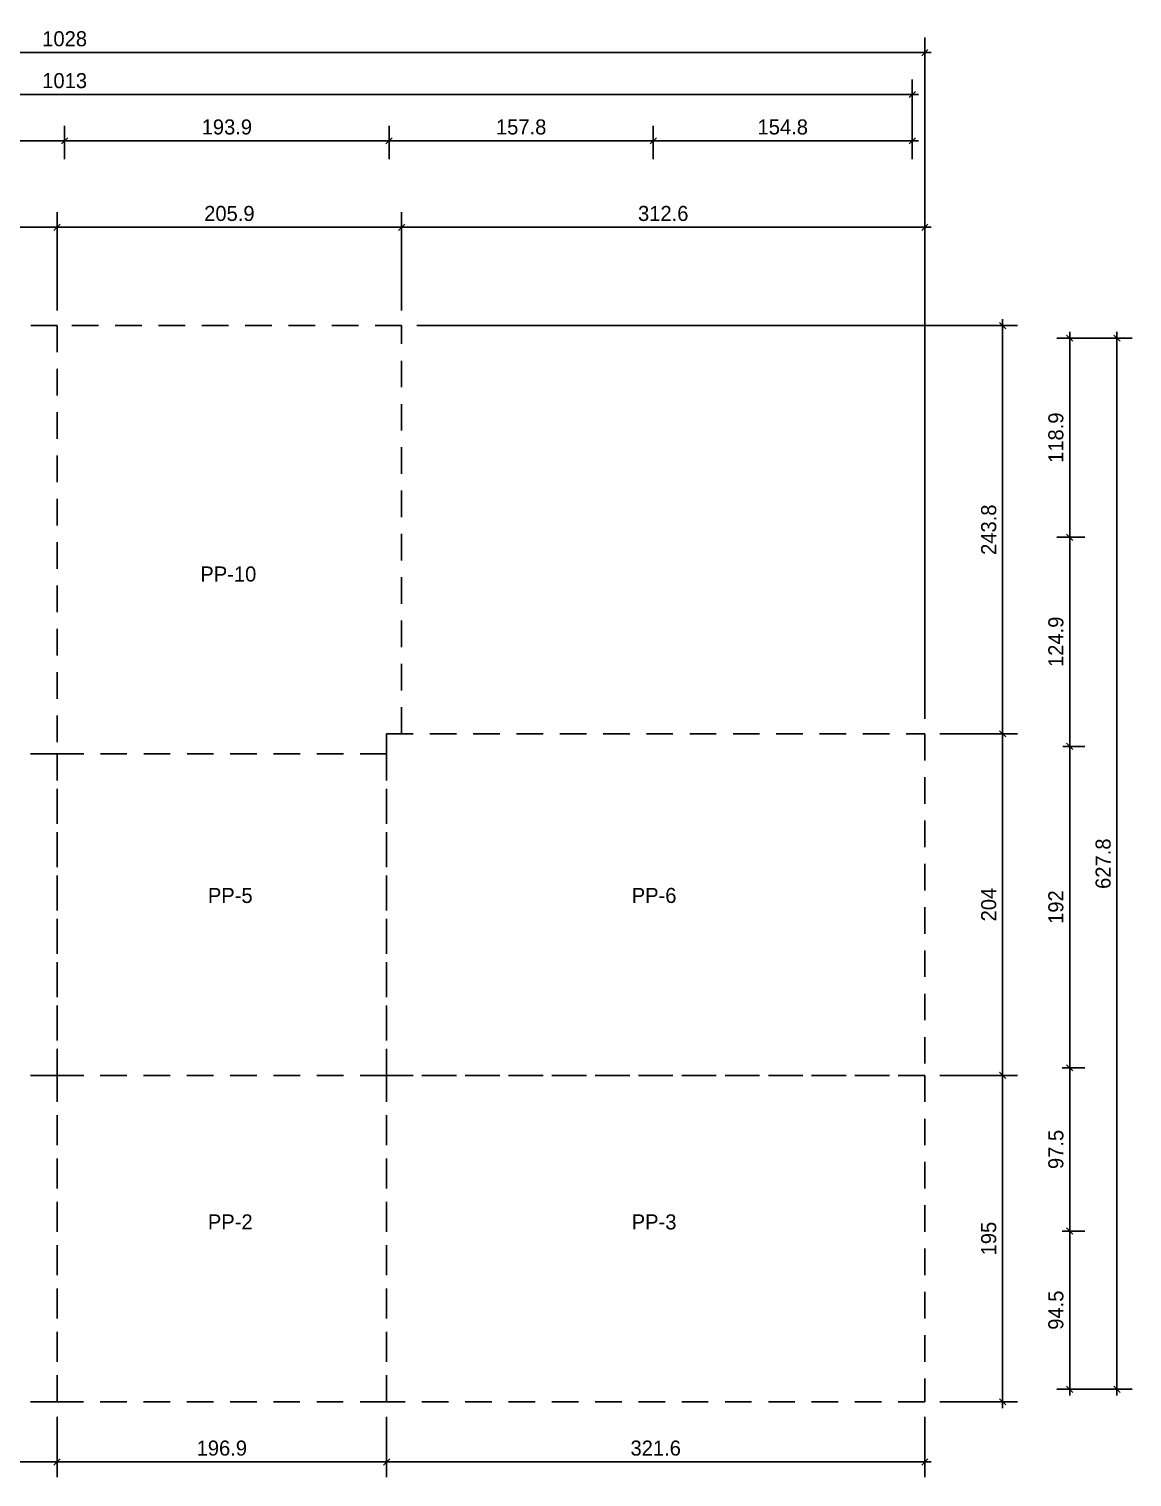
# Model space of a CAD drawing. Header units: millimetres. Extents: x 19442 to 19711, y 4351 to 4752.
# Drawn here: x 19448.96 to 19455.55, y 4515.34 to 4523.99 of the extents above; entities that cross this region are included whole.
import ezdxf

# ---------------------------------------------------------------- set-up
doc = ezdxf.new("R2010")
doc.units = ezdxf.units.MM
doc.linetypes.add('HIDDEN2', pattern=[4.7625, 3.175, -1.5875])
for name, color, linetype in [('0 @ 0.5', 7, 'Continuous'), ('PROYECCION DE PANELES', 4, 'Continuous'), ('TEXTO @ 0.5', 2, 'Continuous')]:
    doc.layers.add(name, color=color, linetype=linetype)
doc.styles.add('century gothic', font='GOTHIC.TTF')
doc.dimstyles.new('ANOTATIVE CM SMCONSTRUCCIONES', dxfattribs={"dimscale": 0, "dimtxt": 0.18, "dimasz": 0.15, "dimexe": 0.18, "dimexo": 0.18, "dimgap": 0.07, "dimtad": 1, "dimdec": 1, "dimlfac": 100, "dimdsep": 46, "dimtxsty": 'century gothic', "dimblk1": 'FLECHA1', "dimblk2": 'FLECHA1', "dimsah": 1, "dimcen": 0.18, "dimdle": 0.075, "dimclrd": 1, "dimclre": 1, "dimclrt": 2, "dimaunit": 1, "dimadec": 0, "dimazin": 2, "dimtfac": 0.75, "dimtdec": 1, "dimtix": 1, "dimtmove": 2, "dimatfit": 3, "dimfxl": 0.09, "dimtvp": 1.5, "dimtfill": 1, "dimtolj": 1, "dimtzin": 0, "dimarcsym": 0})

# ---------------------------------------------------------------- blocks, each defined once
blk = doc.blocks.new('FLECHA1')
at = {"color": 1}
blk.add_line((-1, 0), (0.5, 0), dxfattribs=at)
at = {"color": 4}
blk.add_line((-0.25, -0.25), (0.25, 0.25), dxfattribs=at)
blk = doc.blocks.new('*D386')
at = {"color": 1, "lineweight": -2, "transparency": 16777216}
for p, q in [((19447.2042, 4523.33), (19447.2042, 4523.4145)), ((19449.173, 4523.3197), (19449.173, 4523.4145)), ((19447.2792, 4523.3245), (19449.098, 4523.3245))]:
    blk.add_line(p, q, dxfattribs=at)
at = {"layer": 'Defpoints', "color": 0, "transparency": 16777216}
for p in [(19449.173, 4523.3245), (19447.2042, 4523.24), (19449.173, 4523.2297)]:
    blk.add_point(p, dxfattribs=at)
at = {"color": 1, "lineweight": -2, "transparency": 16777216, "xscale": 0.075, "yscale": 0.075, "zscale": 0.075, "rotation": 180}
blk.add_blockref('FLECHA1', (19447.2042, 4523.3245), dxfattribs=at)
at = {"color": 1, "lineweight": -2, "transparency": 16777216, "xscale": 0.075, "yscale": 0.075, "zscale": 0.075}
blk.add_blockref('FLECHA1', (19449.173, 4523.3245), dxfattribs=at)
at = {"color": 2, "transparency": 16777216, "insert": (19448.1886, 4523.4068), "char_height": 0.09, "attachment_point": 5, "style": 'century gothic', "bg_fill": 3, "box_fill_scale": 1.1, "bg_fill_color": 256, "bg_fill_true_color": 13158600, "bg_fill_transparency": 0}
blk.add_mtext('\\A1;196.9', dxfattribs=at)
blk = doc.blocks.new('*D387')
at = {"color": 1, "lineweight": -2, "transparency": 16777216}
for p, q in [((19449.173, 4523.3197), (19449.173, 4523.4145)), ((19449.248, 4523.3245), (19451.0367, 4523.3245))]:
    blk.add_line(p, q, dxfattribs=at)
at = {"layer": 'Defpoints', "color": 0, "transparency": 16777216}
for p in [(19451.1117, 4523.3245), (19451.1117, 4523.3245), (19449.173, 4523.2297)]:
    blk.add_point(p, dxfattribs=at)
at = {"color": 1, "lineweight": -2, "transparency": 16777216, "xscale": 0.075, "yscale": 0.075, "zscale": 0.075, "rotation": 180}
blk.add_blockref('FLECHA1', (19449.173, 4523.3245), dxfattribs=at)
at = {"color": 1, "lineweight": -2, "transparency": 16777216, "xscale": 0.075, "yscale": 0.075, "zscale": 0.075}
blk.add_blockref('FLECHA1', (19451.1117, 4523.3245), dxfattribs=at)
at = {"color": 2, "transparency": 16777216, "insert": (19450.1423, 4523.4068), "char_height": 0.09, "attachment_point": 5, "style": 'century gothic', "bg_fill": 3, "box_fill_scale": 1.1, "bg_fill_color": 256, "bg_fill_true_color": 13158600, "bg_fill_transparency": 0}
blk.add_mtext('\\A1;193.9', dxfattribs=at)
blk = doc.blocks.new('*D388')
at = {"color": 1, "lineweight": -2, "transparency": 16777216}
for p, q in [((19452.6898, 4523.3022), (19452.6898, 4523.4145)), ((19451.1867, 4523.3245), (19452.6148, 4523.3245))]:
    blk.add_line(p, q, dxfattribs=at)
at = {"layer": 'Defpoints', "color": 0, "transparency": 16777216}
for p in [(19451.1117, 4523.3245), (19452.6898, 4523.3245), (19452.6898, 4523.2122)]:
    blk.add_point(p, dxfattribs=at)
at = {"color": 1, "lineweight": -2, "transparency": 16777216, "xscale": 0.075, "yscale": 0.075, "zscale": 0.075, "rotation": 180}
blk.add_blockref('FLECHA1', (19451.1117, 4523.3245), dxfattribs=at)
at = {"color": 1, "lineweight": -2, "transparency": 16777216, "xscale": 0.075, "yscale": 0.075, "zscale": 0.075}
blk.add_blockref('FLECHA1', (19452.6898, 4523.3245), dxfattribs=at)
at = {"color": 2, "transparency": 16777216, "insert": (19451.9008, 4523.4068), "char_height": 0.09, "attachment_point": 5, "style": 'century gothic', "bg_fill": 3, "box_fill_scale": 1.1, "bg_fill_color": 256, "bg_fill_true_color": 13158600, "bg_fill_transparency": 0}
blk.add_mtext('\\A1;157.8', dxfattribs=at)
blk = doc.blocks.new('*D389')
at = {"color": 1, "lineweight": -2, "transparency": 16777216}
for p, q in [((19452.6898, 4523.3022), (19452.6898, 4523.4145)), ((19454.2379, 4523.2156), (19454.2379, 4523.4145)), ((19452.7648, 4523.3245), (19454.1629, 4523.3245))]:
    blk.add_line(p, q, dxfattribs=at)
at = {"layer": 'Defpoints', "color": 0, "transparency": 16777216}
for p in [(19454.2379, 4523.3245), (19452.6898, 4523.2122), (19454.2379, 4523.1256)]:
    blk.add_point(p, dxfattribs=at)
at = {"color": 1, "lineweight": -2, "transparency": 16777216, "xscale": 0.075, "yscale": 0.075, "zscale": 0.075, "rotation": 180}
blk.add_blockref('FLECHA1', (19452.6898, 4523.3245), dxfattribs=at)
at = {"color": 1, "lineweight": -2, "transparency": 16777216, "xscale": 0.075, "yscale": 0.075, "zscale": 0.075}
blk.add_blockref('FLECHA1', (19454.2379, 4523.3245), dxfattribs=at)
at = {"color": 2, "transparency": 16777216, "insert": (19453.4639, 4523.4068), "char_height": 0.09, "attachment_point": 5, "style": 'century gothic', "bg_fill": 3, "box_fill_scale": 1.1, "bg_fill_color": 256, "bg_fill_true_color": 13158600, "bg_fill_transparency": 0}
blk.add_mtext('\\A1;154.8', dxfattribs=at)
blk = doc.blocks.new('*D390')
at = {"color": 1, "lineweight": -2, "transparency": 16777216}
for p, q in [((19444.108, 4523.33), (19444.108, 4523.6913)), ((19454.2379, 4523.2156), (19454.2379, 4523.6913)), ((19444.183, 4523.6013), (19454.1629, 4523.6013))]:
    blk.add_line(p, q, dxfattribs=at)
at = {"layer": 'Defpoints', "color": 0, "transparency": 16777216}
for p in [(19454.2379, 4523.6013), (19444.108, 4523.24), (19454.2379, 4523.1256)]:
    blk.add_point(p, dxfattribs=at)
at = {"color": 1, "lineweight": -2, "transparency": 16777216, "xscale": 0.075, "yscale": 0.075, "zscale": 0.075, "rotation": 180}
blk.add_blockref('FLECHA1', (19444.108, 4523.6013), dxfattribs=at)
at = {"color": 1, "lineweight": -2, "transparency": 16777216, "xscale": 0.075, "yscale": 0.075, "zscale": 0.075}
blk.add_blockref('FLECHA1', (19454.2379, 4523.6013), dxfattribs=at)
at = {"color": 2, "transparency": 16777216, "insert": (19449.173, 4523.6835), "char_height": 0.09, "attachment_point": 5, "style": 'century gothic', "bg_fill": 3, "box_fill_scale": 1.1, "bg_fill_color": 256, "bg_fill_true_color": 13158600, "bg_fill_transparency": 0}
blk.add_mtext('\\A1;1013', dxfattribs=at)
blk = doc.blocks.new('*D399')
at = {"color": 1, "lineweight": -2, "transparency": 16777216}
for p, q in [((19455.1023, 4522.1459), (19455.2686, 4522.1459)), ((19455.1786, 4522.0709), (19455.1786, 4521.0317)), ((19455.1023, 4520.9567), (19455.2686, 4520.9567))]:
    blk.add_line(p, q, dxfattribs=at)
at = {"layer": 'Defpoints', "color": 0, "transparency": 16777216}
for p in [(19455.0123, 4522.1459), (19455.0123, 4520.9567), (19455.1786, 4520.9567)]:
    blk.add_point(p, dxfattribs=at)
at = {"color": 1, "lineweight": -2, "transparency": 16777216, "xscale": 0.075, "yscale": 0.075, "zscale": 0.075}
for p, rotation in [((19455.1786, 4522.1459), 90), ((19455.1786, 4520.9567), 270)]:
    blk.add_blockref('FLECHA1', p, dxfattribs=dict(at, rotation=rotation))
at = {"color": 2, "transparency": 16777216, "insert": (19455.0963, 4521.5513), "char_height": 0.09, "attachment_point": 5, "rotation": 90, "style": 'century gothic', "bg_fill": 3, "box_fill_scale": 1.1, "bg_fill_color": 256, "bg_fill_true_color": 13158600, "bg_fill_transparency": 0}
blk.add_mtext('\\A1;118.9', dxfattribs=at)
blk = doc.blocks.new('*D400')
at = {"color": 1, "lineweight": -2, "transparency": 16777216}
for p, q in [((19455.1023, 4520.9567), (19455.2686, 4520.9567)), ((19455.1786, 4520.8817), (19455.1786, 4519.7825)), ((19455.1373, 4519.7075), (19455.2686, 4519.7075))]:
    blk.add_line(p, q, dxfattribs=at)
at = {"layer": 'Defpoints', "color": 0, "transparency": 16777216}
for p in [(19455.0123, 4520.9567), (19455.0473, 4519.7075), (19455.1786, 4519.7075)]:
    blk.add_point(p, dxfattribs=at)
at = {"color": 1, "lineweight": -2, "transparency": 16777216, "xscale": 0.075, "yscale": 0.075, "zscale": 0.075}
for p, rotation in [((19455.1786, 4520.9567), 90), ((19455.1786, 4519.7075), 270)]:
    blk.add_blockref('FLECHA1', p, dxfattribs=dict(at, rotation=rotation))
at = {"color": 2, "transparency": 16777216, "insert": (19455.0963, 4520.3321), "char_height": 0.09, "attachment_point": 5, "rotation": 90, "style": 'century gothic', "bg_fill": 3, "box_fill_scale": 1.1, "bg_fill_color": 256, "bg_fill_true_color": 13158600, "bg_fill_transparency": 0}
blk.add_mtext('\\A1;124.9', dxfattribs=at)
blk = doc.blocks.new('*D401')
at = {"color": 1, "lineweight": -2, "transparency": 16777216}
for p, q in [((19455.1373, 4519.7075), (19455.2686, 4519.7075)), ((19455.1786, 4519.6325), (19455.1786, 4517.8625)), ((19455.1343, 4517.7875), (19455.2686, 4517.7875))]:
    blk.add_line(p, q, dxfattribs=at)
at = {"layer": 'Defpoints', "color": 0, "transparency": 16777216}
for p in [(19455.0473, 4519.7075), (19455.0443, 4517.7875), (19455.1786, 4517.7875)]:
    blk.add_point(p, dxfattribs=at)
at = {"color": 1, "lineweight": -2, "transparency": 16777216, "xscale": 0.075, "yscale": 0.075, "zscale": 0.075}
for p, rotation in [((19455.1786, 4519.7075), 90), ((19455.1786, 4517.7875), 270)]:
    blk.add_blockref('FLECHA1', p, dxfattribs=dict(at, rotation=rotation))
at = {"color": 2, "transparency": 16777216, "insert": (19455.0963, 4518.7475), "char_height": 0.09, "attachment_point": 5, "rotation": 90, "style": 'century gothic', "bg_fill": 3, "box_fill_scale": 1.1, "bg_fill_color": 256, "bg_fill_true_color": 13158600, "bg_fill_transparency": 0}
blk.add_mtext('\\A1;192', dxfattribs=at)
blk = doc.blocks.new('*D402')
at = {"color": 1, "lineweight": -2, "transparency": 16777216}
for p, q in [((19455.1343, 4517.7875), (19455.2686, 4517.7875)), ((19455.1786, 4517.7125), (19455.1786, 4516.8875)), ((19455.1331, 4516.8125), (19455.2686, 4516.8125))]:
    blk.add_line(p, q, dxfattribs=at)
at = {"layer": 'Defpoints', "color": 0, "transparency": 16777216}
for p in [(19455.0443, 4517.7875), (19455.0431, 4516.8125), (19455.1786, 4516.8125)]:
    blk.add_point(p, dxfattribs=at)
at = {"color": 1, "lineweight": -2, "transparency": 16777216, "xscale": 0.075, "yscale": 0.075, "zscale": 0.075}
for p, rotation in [((19455.1786, 4517.7875), 90), ((19455.1786, 4516.8125), 270)]:
    blk.add_blockref('FLECHA1', p, dxfattribs=dict(at, rotation=rotation))
at = {"color": 2, "transparency": 16777216, "insert": (19455.0963, 4517.3), "char_height": 0.09, "attachment_point": 5, "rotation": 90, "style": 'century gothic', "bg_fill": 3, "box_fill_scale": 1.1, "bg_fill_color": 256, "bg_fill_true_color": 13158600, "bg_fill_transparency": 0}
blk.add_mtext('\\A1;97.5', dxfattribs=at)
blk = doc.blocks.new('*D403')
at = {"color": 1, "lineweight": -2, "transparency": 16777216}
for p, q in [((19455.1331, 4516.8125), (19455.2686, 4516.8125)), ((19455.1786, 4516.7375), (19455.1786, 4515.9425)), ((19455.1023, 4515.8675), (19455.2686, 4515.8675))]:
    blk.add_line(p, q, dxfattribs=at)
at = {"layer": 'Defpoints', "color": 0, "transparency": 16777216}
for p in [(19455.0431, 4516.8125), (19455.0123, 4515.8675), (19455.1786, 4515.8675)]:
    blk.add_point(p, dxfattribs=at)
at = {"color": 1, "lineweight": -2, "transparency": 16777216, "xscale": 0.075, "yscale": 0.075, "zscale": 0.075}
for p, rotation in [((19455.1786, 4516.8125), 90), ((19455.1786, 4515.8675), 270)]:
    blk.add_blockref('FLECHA1', p, dxfattribs=dict(at, rotation=rotation))
at = {"color": 2, "transparency": 16777216, "insert": (19455.0963, 4516.34), "char_height": 0.09, "attachment_point": 5, "rotation": 90, "style": 'century gothic', "bg_fill": 3, "box_fill_scale": 1.1, "bg_fill_color": 256, "bg_fill_true_color": 13158600, "bg_fill_transparency": 0}
blk.add_mtext('\\A1;94.5', dxfattribs=at)
blk = doc.blocks.new('*D404')
at = {"color": 1, "lineweight": -2, "transparency": 16777216}
for p, q in [((19455.1023, 4522.1459), (19455.551, 4522.1459)), ((19455.461, 4522.0709), (19455.461, 4515.9425)), ((19455.1023, 4515.8675), (19455.551, 4515.8675))]:
    blk.add_line(p, q, dxfattribs=at)
at = {"layer": 'Defpoints', "color": 0, "transparency": 16777216}
for p in [(19455.0123, 4522.1459), (19455.0123, 4515.8675), (19455.461, 4515.8675)]:
    blk.add_point(p, dxfattribs=at)
at = {"color": 1, "lineweight": -2, "transparency": 16777216, "xscale": 0.075, "yscale": 0.075, "zscale": 0.075}
for p, rotation in [((19455.461, 4522.1459), 90), ((19455.461, 4515.8675), 270)]:
    blk.add_blockref('FLECHA1', p, dxfattribs=dict(at, rotation=rotation))
at = {"color": 2, "transparency": 16777216, "insert": (19455.3787, 4519.0067), "char_height": 0.09, "attachment_point": 5, "rotation": 90, "style": 'century gothic', "bg_fill": 3, "box_fill_scale": 1.1, "bg_fill_color": 256, "bg_fill_true_color": 13158600, "bg_fill_transparency": 0}
blk.add_mtext('\\A1;627.8', dxfattribs=at)
blk = doc.blocks.new('*D406')
at = {"color": 1, "lineweight": -2, "transparency": 16777216}
for p, q in [((19447.2042, 4523.2156), (19447.2042, 4523.4145)), ((19449.173, 4523.2156), (19449.173, 4523.4145)), ((19447.2792, 4523.3245), (19449.098, 4523.3245))]:
    blk.add_line(p, q, dxfattribs=at)
at = {"layer": 'Defpoints', "color": 0, "transparency": 16777216}
for p in [(19449.173, 4523.3245), (19447.2042, 4523.1256), (19449.173, 4523.1256)]:
    blk.add_point(p, dxfattribs=at)
at = {"color": 1, "lineweight": -2, "transparency": 16777216, "xscale": 0.075, "yscale": 0.075, "zscale": 0.075, "rotation": 180}
blk.add_blockref('FLECHA1', (19447.2042, 4523.3245), dxfattribs=at)
at = {"color": 1, "lineweight": -2, "transparency": 16777216, "xscale": 0.075, "yscale": 0.075, "zscale": 0.075}
blk.add_blockref('FLECHA1', (19449.173, 4523.3245), dxfattribs=at)
at = {"color": 2, "transparency": 16777216, "insert": (19448.1886, 4523.4068), "char_height": 0.09, "attachment_point": 5, "style": 'century gothic', "bg_fill": 3, "box_fill_scale": 1.1, "bg_fill_color": 256, "bg_fill_true_color": 13158600, "bg_fill_transparency": 0}
blk.add_mtext('\\A1;196.9', dxfattribs=at)
blk = doc.blocks.new('*D407')
at = {"color": 1, "lineweight": -2, "transparency": 16777216}
for p, q in [((19449.173, 4523.2791), (19449.173, 4523.4145)), ((19451.1117, 4523.2156), (19451.1117, 4523.4145)), ((19449.248, 4523.3245), (19451.0367, 4523.3245))]:
    blk.add_line(p, q, dxfattribs=at)
at = {"layer": 'Defpoints', "color": 0, "transparency": 16777216}
for p in [(19451.1117, 4523.3245), (19449.173, 4523.1891), (19451.1117, 4523.1256)]:
    blk.add_point(p, dxfattribs=at)
at = {"color": 1, "lineweight": -2, "transparency": 16777216, "xscale": 0.075, "yscale": 0.075, "zscale": 0.075, "rotation": 180}
blk.add_blockref('FLECHA1', (19449.173, 4523.3245), dxfattribs=at)
at = {"color": 1, "lineweight": -2, "transparency": 16777216, "xscale": 0.075, "yscale": 0.075, "zscale": 0.075}
blk.add_blockref('FLECHA1', (19451.1117, 4523.3245), dxfattribs=at)
at = {"color": 2, "transparency": 16777216, "insert": (19450.1423, 4523.4068), "char_height": 0.09, "attachment_point": 5, "style": 'century gothic', "bg_fill": 3, "box_fill_scale": 1.1, "bg_fill_color": 256, "bg_fill_true_color": 13158600, "bg_fill_transparency": 0}
blk.add_mtext('\\A1;193.9', dxfattribs=at)
blk = doc.blocks.new('*D408')
at = {"color": 1, "lineweight": -2, "transparency": 16777216}
for p, q in [((19451.1117, 4523.2156), (19451.1117, 4523.4145)), ((19452.6898, 4523.2156), (19452.6898, 4523.4145)), ((19451.1867, 4523.3245), (19452.6148, 4523.3245))]:
    blk.add_line(p, q, dxfattribs=at)
at = {"layer": 'Defpoints', "color": 0, "transparency": 16777216}
for p in [(19452.6898, 4523.3245), (19451.1117, 4523.1256), (19452.6898, 4523.1256)]:
    blk.add_point(p, dxfattribs=at)
at = {"color": 1, "lineweight": -2, "transparency": 16777216, "xscale": 0.075, "yscale": 0.075, "zscale": 0.075, "rotation": 180}
blk.add_blockref('FLECHA1', (19451.1117, 4523.3245), dxfattribs=at)
at = {"color": 1, "lineweight": -2, "transparency": 16777216, "xscale": 0.075, "yscale": 0.075, "zscale": 0.075}
blk.add_blockref('FLECHA1', (19452.6898, 4523.3245), dxfattribs=at)
at = {"color": 2, "transparency": 16777216, "insert": (19451.9008, 4523.4068), "char_height": 0.09, "attachment_point": 5, "style": 'century gothic', "bg_fill": 3, "box_fill_scale": 1.1, "bg_fill_color": 256, "bg_fill_true_color": 13158600, "bg_fill_transparency": 0}
blk.add_mtext('\\A1;157.8', dxfattribs=at)
blk = doc.blocks.new('*D409')
at = {"color": 1, "lineweight": -2, "transparency": 16777216}
for p, q in [((19452.6898, 4523.2156), (19452.6898, 4523.4145)), ((19454.2379, 4523.2156), (19454.2379, 4523.4145)), ((19452.7648, 4523.3245), (19454.1629, 4523.3245))]:
    blk.add_line(p, q, dxfattribs=at)
at = {"layer": 'Defpoints', "color": 0, "transparency": 16777216}
for p in [(19454.2379, 4523.3245), (19452.6898, 4523.1256), (19454.2379, 4523.1256)]:
    blk.add_point(p, dxfattribs=at)
at = {"color": 1, "lineweight": -2, "transparency": 16777216, "xscale": 0.075, "yscale": 0.075, "zscale": 0.075, "rotation": 180}
blk.add_blockref('FLECHA1', (19452.6898, 4523.3245), dxfattribs=at)
at = {"color": 1, "lineweight": -2, "transparency": 16777216, "xscale": 0.075, "yscale": 0.075, "zscale": 0.075}
blk.add_blockref('FLECHA1', (19454.2379, 4523.3245), dxfattribs=at)
at = {"color": 2, "transparency": 16777216, "insert": (19453.4639, 4523.4068), "char_height": 0.09, "attachment_point": 5, "style": 'century gothic', "bg_fill": 3, "box_fill_scale": 1.1, "bg_fill_color": 256, "bg_fill_true_color": 13158600, "bg_fill_transparency": 0}
blk.add_mtext('\\A1;154.8', dxfattribs=at)
blk = doc.blocks.new('*D417')
at = {"color": 1, "lineweight": -2, "transparency": 16777216}
for p, q in [((19447.1592, 4522.3109), (19447.1592, 4522.8979)), ((19449.128, 4522.3109), (19449.128, 4522.8979)), ((19447.2342, 4522.8079), (19449.053, 4522.8079))]:
    blk.add_line(p, q, dxfattribs=at)
at = {"layer": 'Defpoints', "color": 0, "transparency": 16777216}
for p in [(19449.128, 4522.8079), (19447.1592, 4522.2209), (19449.128, 4522.2209)]:
    blk.add_point(p, dxfattribs=at)
at = {"color": 1, "lineweight": -2, "transparency": 16777216, "xscale": 0.075, "yscale": 0.075, "zscale": 0.075, "rotation": 180}
blk.add_blockref('FLECHA1', (19447.1592, 4522.8079), dxfattribs=at)
at = {"color": 1, "lineweight": -2, "transparency": 16777216, "xscale": 0.075, "yscale": 0.075, "zscale": 0.075}
blk.add_blockref('FLECHA1', (19449.128, 4522.8079), dxfattribs=at)
at = {"color": 2, "transparency": 16777216, "insert": (19448.1436, 4522.8902), "char_height": 0.09, "attachment_point": 5, "style": 'century gothic', "bg_fill": 3, "box_fill_scale": 1.1, "bg_fill_color": 256, "bg_fill_true_color": 13158600, "bg_fill_transparency": 0}
blk.add_mtext('\\A1;196.9', dxfattribs=at)
blk = doc.blocks.new('*D418')
at = {"color": 1, "lineweight": -2, "transparency": 16777216}
for p, q in [((19449.128, 4522.3109), (19449.128, 4522.8979)), ((19451.1867, 4522.3109), (19451.1867, 4522.8979)), ((19449.203, 4522.8079), (19451.1117, 4522.8079))]:
    blk.add_line(p, q, dxfattribs=at)
at = {"layer": 'Defpoints', "color": 0, "transparency": 16777216}
for p in [(19451.1867, 4522.8079), (19449.128, 4522.2209), (19451.1867, 4522.2209)]:
    blk.add_point(p, dxfattribs=at)
at = {"color": 1, "lineweight": -2, "transparency": 16777216, "xscale": 0.075, "yscale": 0.075, "zscale": 0.075, "rotation": 180}
blk.add_blockref('FLECHA1', (19449.128, 4522.8079), dxfattribs=at)
at = {"color": 1, "lineweight": -2, "transparency": 16777216, "xscale": 0.075, "yscale": 0.075, "zscale": 0.075}
blk.add_blockref('FLECHA1', (19451.1867, 4522.8079), dxfattribs=at)
at = {"color": 2, "transparency": 16777216, "insert": (19450.1573, 4522.8902), "char_height": 0.09, "attachment_point": 5, "style": 'century gothic', "bg_fill": 3, "box_fill_scale": 1.1, "bg_fill_color": 256, "bg_fill_true_color": 13158600, "bg_fill_transparency": 0}
blk.add_mtext('\\A1;205.9', dxfattribs=at)
blk = doc.blocks.new('*D423')
at = {"color": 1, "lineweight": -2, "transparency": 16777216}
for p, q in [((19447.1592, 4515.7025), (19447.1592, 4515.3432)), ((19449.128, 4515.7025), (19449.128, 4515.3432)), ((19447.2342, 4515.4332), (19449.053, 4515.4332))]:
    blk.add_line(p, q, dxfattribs=at)
at = {"layer": 'Defpoints', "color": 0, "transparency": 16777216}
for p in [(19447.1592, 4515.7925), (19449.128, 4515.7925), (19449.128, 4515.4332)]:
    blk.add_point(p, dxfattribs=at)
at = {"color": 1, "lineweight": -2, "transparency": 16777216, "xscale": 0.075, "yscale": 0.075, "zscale": 0.075, "rotation": 180}
blk.add_blockref('FLECHA1', (19447.1592, 4515.4332), dxfattribs=at)
at = {"color": 1, "lineweight": -2, "transparency": 16777216, "xscale": 0.075, "yscale": 0.075, "zscale": 0.075}
blk.add_blockref('FLECHA1', (19449.128, 4515.4332), dxfattribs=at)
at = {"color": 2, "transparency": 16777216, "insert": (19448.1436, 4515.5155), "char_height": 0.09, "attachment_point": 5, "style": 'century gothic', "bg_fill": 3, "box_fill_scale": 1.1, "bg_fill_color": 256, "bg_fill_true_color": 13158600, "bg_fill_transparency": 0}
blk.add_mtext('\\A1;196.9', dxfattribs=at)
blk = doc.blocks.new('*D424')
at = {"color": 1, "lineweight": -2, "transparency": 16777216}
for p, q in [((19449.128, 4515.7025), (19449.128, 4515.3432)), ((19451.0967, 4515.7025), (19451.0967, 4515.3432)), ((19449.203, 4515.4332), (19451.0217, 4515.4332))]:
    blk.add_line(p, q, dxfattribs=at)
at = {"layer": 'Defpoints', "color": 0, "transparency": 16777216}
for p in [(19449.128, 4515.7925), (19451.0967, 4515.7925), (19451.0967, 4515.4332)]:
    blk.add_point(p, dxfattribs=at)
at = {"color": 1, "lineweight": -2, "transparency": 16777216, "xscale": 0.075, "yscale": 0.075, "zscale": 0.075, "rotation": 180}
blk.add_blockref('FLECHA1', (19449.128, 4515.4332), dxfattribs=at)
at = {"color": 1, "lineweight": -2, "transparency": 16777216, "xscale": 0.075, "yscale": 0.075, "zscale": 0.075}
blk.add_blockref('FLECHA1', (19451.0967, 4515.4332), dxfattribs=at)
at = {"color": 2, "transparency": 16777216, "insert": (19450.1123, 4515.5155), "char_height": 0.09, "attachment_point": 5, "style": 'century gothic', "bg_fill": 3, "box_fill_scale": 1.1, "bg_fill_color": 256, "bg_fill_true_color": 13158600, "bg_fill_transparency": 0}
blk.add_mtext('\\A1;196.9', dxfattribs=at)
blk = doc.blocks.new('*D425')
at = {"color": 1, "lineweight": -2, "transparency": 16777216}
for p, q in [((19451.0967, 4515.7025), (19451.0967, 4515.3432)), ((19454.3129, 4515.7025), (19454.3129, 4515.3432)), ((19451.1717, 4515.4332), (19454.2379, 4515.4332))]:
    blk.add_line(p, q, dxfattribs=at)
at = {"layer": 'Defpoints', "color": 0, "transparency": 16777216}
for p in [(19451.0967, 4515.7925), (19454.3129, 4515.7925), (19454.3129, 4515.4332)]:
    blk.add_point(p, dxfattribs=at)
at = {"color": 1, "lineweight": -2, "transparency": 16777216, "xscale": 0.075, "yscale": 0.075, "zscale": 0.075, "rotation": 180}
blk.add_blockref('FLECHA1', (19451.0967, 4515.4332), dxfattribs=at)
at = {"color": 1, "lineweight": -2, "transparency": 16777216, "xscale": 0.075, "yscale": 0.075, "zscale": 0.075}
blk.add_blockref('FLECHA1', (19454.3129, 4515.4332), dxfattribs=at)
at = {"color": 2, "transparency": 16777216, "insert": (19452.7048, 4515.5155), "char_height": 0.09, "attachment_point": 5, "style": 'century gothic', "bg_fill": 3, "box_fill_scale": 1.1, "bg_fill_color": 256, "bg_fill_true_color": 13158600, "bg_fill_transparency": 0}
blk.add_mtext('\\A1;321.6', dxfattribs=at)
blk = doc.blocks.new('*D426')
at = {"color": 1, "lineweight": -2, "transparency": 16777216}
for p, q in [((19454.4029, 4517.7425), (19454.8671, 4517.7425)), ((19454.7771, 4515.8675), (19454.7771, 4517.6675)), ((19454.4029, 4515.7925), (19454.8671, 4515.7925))]:
    blk.add_line(p, q, dxfattribs=at)
at = {"layer": 'Defpoints', "color": 0, "transparency": 16777216}
for p in [(19454.3129, 4517.7425), (19454.7771, 4517.7425), (19454.3129, 4515.7925)]:
    blk.add_point(p, dxfattribs=at)
at = {"color": 1, "lineweight": -2, "transparency": 16777216, "xscale": 0.075, "yscale": 0.075, "zscale": 0.075}
for p, rotation in [((19454.7771, 4517.7425), 90), ((19454.7771, 4515.7925), 270)]:
    blk.add_blockref('FLECHA1', p, dxfattribs=dict(at, rotation=rotation))
at = {"color": 2, "transparency": 16777216, "insert": (19454.6948, 4516.7675), "char_height": 0.09, "attachment_point": 5, "rotation": 90, "style": 'century gothic', "bg_fill": 3, "box_fill_scale": 1.1, "bg_fill_color": 256, "bg_fill_true_color": 13158600, "bg_fill_transparency": 0}
blk.add_mtext('\\A1;195', dxfattribs=at)
blk = doc.blocks.new('*D427')
at = {"color": 1, "lineweight": -2, "transparency": 16777216}
for p, q in [((19454.4029, 4519.7825), (19454.8671, 4519.7825)), ((19454.7771, 4517.8175), (19454.7771, 4519.7075)), ((19454.4029, 4517.7425), (19454.8671, 4517.7425))]:
    blk.add_line(p, q, dxfattribs=at)
at = {"layer": 'Defpoints', "color": 0, "transparency": 16777216}
for p in [(19454.3129, 4519.7825), (19454.7771, 4519.7825), (19454.3129, 4517.7425)]:
    blk.add_point(p, dxfattribs=at)
at = {"color": 1, "lineweight": -2, "transparency": 16777216, "xscale": 0.075, "yscale": 0.075, "zscale": 0.075}
for p, rotation in [((19454.7771, 4519.7825), 90), ((19454.7771, 4517.7425), 270)]:
    blk.add_blockref('FLECHA1', p, dxfattribs=dict(at, rotation=rotation))
at = {"color": 2, "transparency": 16777216, "insert": (19454.6948, 4518.7625), "char_height": 0.09, "attachment_point": 5, "rotation": 90, "style": 'century gothic', "bg_fill": 3, "box_fill_scale": 1.1, "bg_fill_color": 256, "bg_fill_true_color": 13158600, "bg_fill_transparency": 0}
blk.add_mtext('\\A1;204', dxfattribs=at)
blk = doc.blocks.new('*D428')
at = {"color": 1, "lineweight": -2, "transparency": 16777216}
for p, q in [((19451.1867, 4522.3109), (19451.1867, 4522.8979)), ((19454.3129, 4519.8725), (19454.3129, 4522.8979)), ((19454.2379, 4522.8079), (19451.2617, 4522.8079))]:
    blk.add_line(p, q, dxfattribs=at)
at = {"layer": 'Defpoints', "color": 0, "transparency": 16777216}
for p in [(19451.1867, 4522.8079), (19451.1867, 4522.2209), (19454.3129, 4519.7825)]:
    blk.add_point(p, dxfattribs=at)
at = {"color": 1, "lineweight": -2, "transparency": 16777216, "xscale": 0.075, "yscale": 0.075, "zscale": 0.075, "rotation": 180}
blk.add_blockref('FLECHA1', (19451.1867, 4522.8079), dxfattribs=at)
at = {"color": 1, "lineweight": -2, "transparency": 16777216, "xscale": 0.075, "yscale": 0.075, "zscale": 0.075}
blk.add_blockref('FLECHA1', (19454.3129, 4522.8079), dxfattribs=at)
at = {"color": 2, "transparency": 16777216, "insert": (19452.7498, 4522.8902), "char_height": 0.09, "attachment_point": 5, "style": 'century gothic', "bg_fill": 3, "box_fill_scale": 1.1, "bg_fill_color": 256, "bg_fill_true_color": 13158600, "bg_fill_transparency": 0}
blk.add_mtext('\\A1;312.6', dxfattribs=at)
blk = doc.blocks.new('*D429')
at = {"color": 1, "lineweight": -2, "transparency": 16777216}
for p, q in [((19451.2767, 4522.2209), (19454.8671, 4522.2209)), ((19454.7771, 4519.8575), (19454.7771, 4522.1459)), ((19454.4029, 4519.7825), (19454.8671, 4519.7825))]:
    blk.add_line(p, q, dxfattribs=at)
at = {"layer": 'Defpoints', "color": 0, "transparency": 16777216}
for p in [(19451.1867, 4522.2209), (19454.7771, 4522.2209), (19454.3129, 4519.7825)]:
    blk.add_point(p, dxfattribs=at)
at = {"color": 1, "lineweight": -2, "transparency": 16777216, "xscale": 0.075, "yscale": 0.075, "zscale": 0.075}
for p, rotation in [((19454.7771, 4522.2209), 90), ((19454.7771, 4519.7825), 270)]:
    blk.add_blockref('FLECHA1', p, dxfattribs=dict(at, rotation=rotation))
at = {"color": 2, "transparency": 16777216, "insert": (19454.6948, 4521.0017), "char_height": 0.09, "attachment_point": 5, "rotation": 90, "style": 'century gothic', "bg_fill": 3, "box_fill_scale": 1.1, "bg_fill_color": 256, "bg_fill_true_color": 13158600, "bg_fill_transparency": 0}
blk.add_mtext('\\A1;243.8', dxfattribs=at)
blk = doc.blocks.new('*D680')
at = {"color": 1, "lineweight": -2, "transparency": 16777216}
for p, q in [((19444.033, 4522.3109), (19444.033, 4523.9414)), ((19454.3129, 4522.5676), (19454.3129, 4523.9414)), ((19444.108, 4523.8514), (19454.2379, 4523.8514))]:
    blk.add_line(p, q, dxfattribs=at)
at = {"layer": 'Defpoints', "color": 0, "transparency": 16777216}
for p in [(19454.3129, 4523.8514), (19454.3129, 4522.4776), (19444.033, 4522.2209)]:
    blk.add_point(p, dxfattribs=at)
at = {"color": 1, "lineweight": -2, "transparency": 16777216, "xscale": 0.075, "yscale": 0.075, "zscale": 0.075, "rotation": 180}
blk.add_blockref('FLECHA1', (19444.033, 4523.8514), dxfattribs=at)
at = {"color": 1, "lineweight": -2, "transparency": 16777216, "xscale": 0.075, "yscale": 0.075, "zscale": 0.075}
blk.add_blockref('FLECHA1', (19454.3129, 4523.8514), dxfattribs=at)
at = {"color": 2, "transparency": 16777216, "insert": (19449.173, 4523.9337), "char_height": 0.09, "attachment_point": 5, "style": 'century gothic', "bg_fill": 3, "box_fill_scale": 1.1, "bg_fill_color": 256, "bg_fill_true_color": 13158600, "bg_fill_transparency": 0}
blk.add_mtext('\\A1;1028', dxfattribs=at)

msp = doc.modelspace()

# ---------------------------------------------------------------- linework, layer by layer
at = {"layer": 'PROYECCION DE PANELES', "linetype": 'HIDDEN2', "ltscale": 0.05}
for points in [[(19447.1592, 4522.2209), (19449.128, 4522.2209), (19449.128, 4519.6625), (19447.1592, 4519.6625)], [(19451.0967, 4519.7825), (19454.3129, 4519.7825), (19454.3129, 4517.7425), (19451.0967, 4517.7425)], [(19447.1592, 4519.6625), (19449.128, 4519.6625), (19449.128, 4517.7425), (19447.1592, 4517.7425)], [(19449.128, 4519.6625), (19451.0967, 4519.6625), (19451.0967, 4517.7425), (19449.128, 4517.7425)], [(19447.1592, 4517.7425), (19449.128, 4517.7425), (19449.128, 4515.7925), (19447.1592, 4515.7925)], [(19449.128, 4517.7425), (19451.0967, 4517.7425), (19451.0967, 4515.7925), (19449.128, 4515.7925)], [(19451.0967, 4517.7425), (19454.3129, 4517.7425), (19454.3129, 4515.7925), (19451.0967, 4515.7925)]]:
    msp.add_lwpolyline(points, close=True, dxfattribs=at)
msp.add_lwpolyline([(19451.0967, 4519.6925), (19451.0967, 4519.7825), (19451.1867, 4519.7825), (19451.1867, 4522.2209), (19449.128, 4522.2209), (19449.128, 4519.6625), (19451.0967, 4519.6625)], dxfattribs=at)

# ---------------------------------------------------------------- texts
at = {"layer": 'TEXTO @ 0.5', "color": 2, "char_height": 0.09, "width": 0.238534, "attachment_point": 1, "style": 'century gothic'}
for s, insert in [('PP-10', (19449.9838, 4520.7821)), ('PP-5', (19450.0288, 4518.8621)), ('PP-6', (19452.5613, 4518.8621)), ('PP-2', (19450.0288, 4516.9121)), ('PP-3', (19452.5613, 4516.9121))]:
    msp.add_mtext(s, dxfattribs=dict(at, insert=insert))

# ---------------------------------------------------------------- dimensions: what is measured, and where the dimension line sits
at = {"layer": '0 @ 0.5'}
dim = msp.add_linear_dim(base=(19449.173, 4523.3245), p1=(19447.2042, 4523.24), p2=(19449.173, 4523.2297), dimstyle='ANOTATIVE CM SMCONSTRUCCIONES', override={"dimscale": 0.5, "dimtix": 1, "dimtofl": 1, "dimtmove": 2, "dimatfit": 3}, dxfattribs=at)
dim.commit()
dim.dimension.update_dxf_attribs({"geometry": '*D386', "text_midpoint": (19448.1886, 4523.4068)})
dim = msp.add_linear_dim(base=(19455.1786, 4520.9567), p1=(19455.0123, 4522.1459), p2=(19455.0123, 4520.9567), angle=90, dimstyle='ANOTATIVE CM SMCONSTRUCCIONES', override={"dimscale": 0.5, "dimtix": 1, "dimtofl": 1, "dimtmove": 2, "dimatfit": 3}, dxfattribs=at)
dim.commit()
dim.dimension.update_dxf_attribs({"geometry": '*D399', "text_midpoint": (19455.0963, 4521.5513)})

# ---------------------------------------------------------------- next in the draw order: dimensions: what is measured, and where the dimension line sits
for base, p1, p2, picture, middle in [((19451.1117, 4523.3245), (19449.173, 4523.2297), (19451.1117, 4523.3245), '*D387', (19450.1423, 4523.4068)), ((19449.128, 4522.8079), (19447.1592, 4522.2209), (19449.128, 4522.2209), '*D417', (19448.1436, 4522.8902)), ((19449.128, 4515.4332), (19447.1592, 4515.7925), (19449.128, 4515.7925), '*D423', (19448.1436, 4515.5155))]:
    dim = msp.add_linear_dim(base=base, p1=p1, p2=p2, dimstyle='ANOTATIVE CM SMCONSTRUCCIONES', override={"dimscale": 0.5, "dimtix": 1, "dimtofl": 1, "dimtmove": 2, "dimatfit": 3}, dxfattribs=at)
    dim.commit()
    dim.dimension.update_dxf_attribs({"geometry": picture, "text_midpoint": middle})
dim = msp.add_linear_dim(base=(19455.1786, 4519.7075), p1=(19455.0123, 4520.9567), p2=(19455.0473, 4519.7075), angle=90, dimstyle='ANOTATIVE CM SMCONSTRUCCIONES', override={"dimscale": 0.5, "dimtix": 1, "dimtofl": 1, "dimtmove": 2, "dimatfit": 3}, dxfattribs=at)
dim.commit()
dim.dimension.update_dxf_attribs({"geometry": '*D400', "text_midpoint": (19455.0963, 4520.3321)})

# ---------------------------------------------------------------- next in the draw order: dimensions: what is measured, and where the dimension line sits
for base, p1, p2, picture, middle in [((19452.6898, 4523.3245), (19451.1117, 4523.3245), (19452.6898, 4523.2122), '*D388', (19451.9008, 4523.4068)), ((19451.1867, 4522.8079), (19449.128, 4522.2209), (19451.1867, 4522.2209), '*D418', (19450.1573, 4522.8902)), ((19451.0967, 4515.4332), (19449.128, 4515.7925), (19451.0967, 4515.7925), '*D424', (19450.1123, 4515.5155))]:
    dim = msp.add_linear_dim(base=base, p1=p1, p2=p2, dimstyle='ANOTATIVE CM SMCONSTRUCCIONES', override={"dimscale": 0.5, "dimtix": 1, "dimtofl": 1, "dimtmove": 2, "dimatfit": 3}, dxfattribs=at)
    dim.commit()
    dim.dimension.update_dxf_attribs({"geometry": picture, "text_midpoint": middle})
dim = msp.add_linear_dim(base=(19455.1786, 4517.7875), p1=(19455.0473, 4519.7075), p2=(19455.0443, 4517.7875), angle=90, dimstyle='ANOTATIVE CM SMCONSTRUCCIONES', override={"dimscale": 0.5, "dimtix": 1, "dimtofl": 1, "dimtmove": 2, "dimatfit": 3}, dxfattribs=at)
dim.commit()
dim.dimension.update_dxf_attribs({"geometry": '*D401', "text_midpoint": (19455.0963, 4518.7475)})

# ---------------------------------------------------------------- next in the draw order: dimensions: what is measured, and where the dimension line sits
for base, p1, p2, picture, middle in [((19454.2379, 4523.3245), (19452.6898, 4523.2122), (19454.2379, 4523.1256), '*D389', (19453.4639, 4523.4068)), ((19454.3129, 4515.4332), (19451.0967, 4515.7925), (19454.3129, 4515.7925), '*D425', (19452.7048, 4515.5155))]:
    dim = msp.add_linear_dim(base=base, p1=p1, p2=p2, dimstyle='ANOTATIVE CM SMCONSTRUCCIONES', override={"dimscale": 0.5, "dimtix": 1, "dimtofl": 1, "dimtmove": 2, "dimatfit": 3}, dxfattribs=at)
    dim.commit()
    dim.dimension.update_dxf_attribs({"geometry": picture, "text_midpoint": middle})
dim = msp.add_linear_dim(base=(19455.1786, 4516.8125), p1=(19455.0443, 4517.7875), p2=(19455.0431, 4516.8125), angle=90, dimstyle='ANOTATIVE CM SMCONSTRUCCIONES', override={"dimscale": 0.5, "dimtix": 1, "dimtofl": 1, "dimtmove": 2, "dimatfit": 3}, dxfattribs=at)
dim.commit()
dim.dimension.update_dxf_attribs({"geometry": '*D402', "text_midpoint": (19455.0963, 4517.3)})

# ---------------------------------------------------------------- next in the draw order: dimensions: what is measured, and where the dimension line sits
dim = msp.add_linear_dim(base=(19454.2379, 4523.6013), p1=(19444.108, 4523.24), p2=(19454.2379, 4523.1256), dimstyle='ANOTATIVE CM SMCONSTRUCCIONES', override={"dimscale": 0.5, "dimtix": 1, "dimtofl": 1, "dimtmove": 2, "dimatfit": 3}, dxfattribs=at)
dim.commit()
dim.dimension.update_dxf_attribs({"geometry": '*D390', "text_midpoint": (19449.173, 4523.6835)})
for base, p1, p2, picture, middle in [((19454.7771, 4517.7425), (19454.3129, 4515.7925), (19454.3129, 4517.7425), '*D426', (19454.6948, 4516.7675)), ((19455.1786, 4515.8675), (19455.0431, 4516.8125), (19455.0123, 4515.8675), '*D403', (19455.0963, 4516.34))]:
    dim = msp.add_linear_dim(base=base, p1=p1, p2=p2, angle=90, dimstyle='ANOTATIVE CM SMCONSTRUCCIONES', override={"dimscale": 0.5, "dimtix": 1, "dimtofl": 1, "dimtmove": 2, "dimatfit": 3}, dxfattribs=at)
    dim.commit()
    dim.dimension.update_dxf_attribs({"geometry": picture, "text_midpoint": middle})

# ---------------------------------------------------------------- next in the draw order: dimensions: what is measured, and where the dimension line sits
dim = msp.add_linear_dim(base=(19449.173, 4523.3245), p1=(19447.2042, 4523.1256), p2=(19449.173, 4523.1256), dimstyle='ANOTATIVE CM SMCONSTRUCCIONES', override={"dimscale": 0.5, "dimtix": 1, "dimtofl": 1, "dimtmove": 2, "dimatfit": 3}, dxfattribs=at)
dim.commit()
dim.dimension.update_dxf_attribs({"geometry": '*D406', "text_midpoint": (19448.1886, 4523.4068)})
for base, p1, p2, picture, middle in [((19455.461, 4515.8675), (19455.0123, 4522.1459), (19455.0123, 4515.8675), '*D404', (19455.3787, 4519.0067)), ((19454.7771, 4519.7825), (19454.3129, 4517.7425), (19454.3129, 4519.7825), '*D427', (19454.6948, 4518.7625))]:
    dim = msp.add_linear_dim(base=base, p1=p1, p2=p2, angle=90, dimstyle='ANOTATIVE CM SMCONSTRUCCIONES', override={"dimscale": 0.5, "dimtix": 1, "dimtofl": 1, "dimtmove": 2, "dimatfit": 3}, dxfattribs=at)
    dim.commit()
    dim.dimension.update_dxf_attribs({"geometry": picture, "text_midpoint": middle})

# ---------------------------------------------------------------- next in the draw order: dimensions: what is measured, and where the dimension line sits
for base, p1, p2, picture, middle in [((19451.1117, 4523.3245), (19449.173, 4523.1891), (19451.1117, 4523.1256), '*D407', (19450.1423, 4523.4068)), ((19451.1867, 4522.8079), (19454.3129, 4519.7825), (19451.1867, 4522.2209), '*D428', (19452.7498, 4522.8902))]:
    dim = msp.add_linear_dim(base=base, p1=p1, p2=p2, dimstyle='ANOTATIVE CM SMCONSTRUCCIONES', override={"dimscale": 0.5, "dimtix": 1, "dimtofl": 1, "dimtmove": 2, "dimatfit": 3}, dxfattribs=at)
    dim.commit()
    dim.dimension.update_dxf_attribs({"geometry": picture, "text_midpoint": middle})

# ---------------------------------------------------------------- next in the draw order: dimensions: what is measured, and where the dimension line sits
dim = msp.add_linear_dim(base=(19452.6898, 4523.3245), p1=(19451.1117, 4523.1256), p2=(19452.6898, 4523.1256), dimstyle='ANOTATIVE CM SMCONSTRUCCIONES', override={"dimscale": 0.5, "dimtix": 1, "dimtofl": 1, "dimtmove": 2, "dimatfit": 3}, dxfattribs=at)
dim.commit()
dim.dimension.update_dxf_attribs({"geometry": '*D408', "text_midpoint": (19451.9008, 4523.4068)})
dim = msp.add_linear_dim(base=(19454.7771, 4522.2209), p1=(19454.3129, 4519.7825), p2=(19451.1867, 4522.2209), angle=90, dimstyle='ANOTATIVE CM SMCONSTRUCCIONES', override={"dimscale": 0.5, "dimtix": 1, "dimtofl": 1, "dimtmove": 2, "dimatfit": 3}, dxfattribs=at)
dim.commit()
dim.dimension.update_dxf_attribs({"geometry": '*D429', "text_midpoint": (19454.6948, 4521.0017)})

# ---------------------------------------------------------------- next in the draw order: dimensions: what is measured, and where the dimension line sits
dim = msp.add_linear_dim(base=(19454.2379, 4523.3245), p1=(19452.6898, 4523.1256), p2=(19454.2379, 4523.1256), dimstyle='ANOTATIVE CM SMCONSTRUCCIONES', override={"dimscale": 0.5, "dimtix": 1, "dimtofl": 1, "dimtmove": 2, "dimatfit": 3}, dxfattribs=at)
dim.commit()
dim.dimension.update_dxf_attribs({"geometry": '*D409', "text_midpoint": (19453.4639, 4523.4068)})

# ---------------------------------------------------------------- next in the draw order: dimensions: what is measured, and where the dimension line sits
dim = msp.add_linear_dim(base=(19454.3129, 4523.8514), p1=(19444.033, 4522.2209), p2=(19454.3129, 4522.4776), dimstyle='ANOTATIVE CM SMCONSTRUCCIONES', override={"dimscale": 0.5, "dimtix": 1, "dimtofl": 1, "dimtmove": 2, "dimatfit": 3}, dxfattribs=at)
dim.commit()
dim.dimension.update_dxf_attribs({"geometry": '*D680', "text_midpoint": (19449.173, 4523.9337)})

doc.saveas('drawing.dxf')
